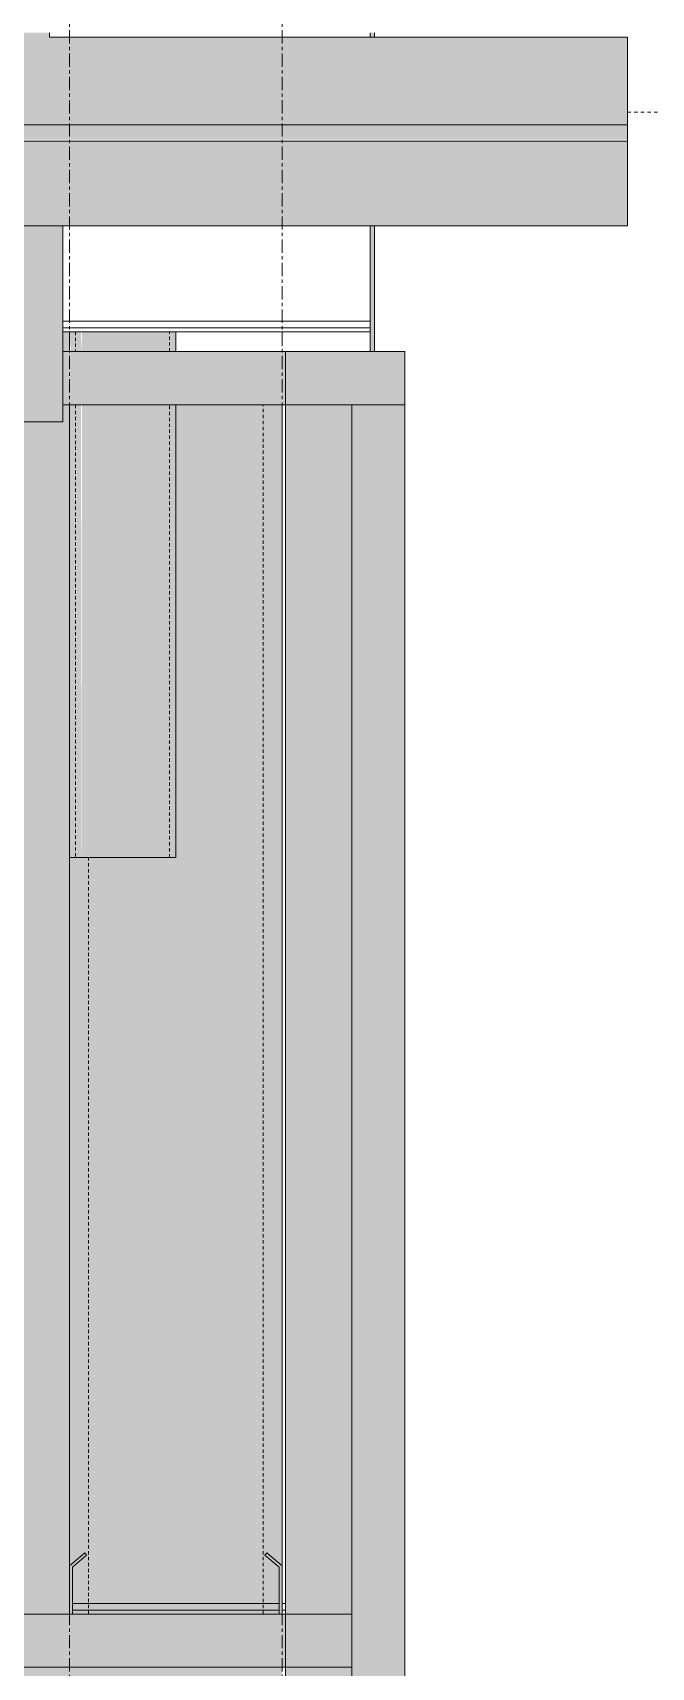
# Model space of a CAD drawing. Header units: inches. Extents: x 20426 to 36845, y -248 to 750.
# Drawn here: x 28205.2 to 28228.5, y 96 to 157.5 of the extents above; entities that cross this region are included whole.
import ezdxf

# ---------------------------------------------------------------- set-up
doc = ezdxf.new("R2010")
doc.units = ezdxf.units.IN
doc.header["$MEASUREMENT"] = 0
for name, pattern in [('Dash', [0.25, 0.125, -0.125]), ('Grid Line 1_2_', [0.875, 0.5, -0.125, 0.125, -0.125]), ('Hidden 1_8_', [0.1875, 0.125, -0.0625])]:
    doc.linetypes.add(name, pattern=pattern)
for name, color, linetype, lineweight in [('A-DETL', 90, 'Continuous', 9), ('A-GLAZ-CWMG', 51, 'Continuous', 9), ('A-ROOF', 132, 'Continuous', 13), ('A-ROOF-OTLN', 132, 'Continuous', 9), ('A-WALL-PATT', 111, 'Continuous', 13), ('L-SITE-WALL', 31, 'Continuous', 13), ('S-BEAM', 12, 'Continuous', 9), ('S-COLS', 52, 'Continuous', 9), ('S-GRID', 1, 'Continuous', 9)]:
    doc.layers.add(name, color=color, linetype=linetype, lineweight=lineweight)
pattern_1 = [(90, (28478.34, -191.25), (-193, -193), [48, -145]), (180, (28478.34, -191.25), (-2e-14, -193), [96.25, -96.75]), (270, (28382.1, -143.25), (-193, -193), [48, -145]), (180, (28478.34, -143.25), (-2e-14, -193), [96.25, -96.75]), (270, (28381.84, -143.25), (-193, -193), [48, -145]), (180, (28381.84, -143.25), (-2e-14, -193), [96.25, -96.75]), (90, (28285.6, -191.25), (-193, -193), [48, -145]), (180, (28381.84, -191.25), (-2e-14, -193), [96.25, -96.75]), (90, (28430.34, -143), (-193, -193), [48, -145]), (180, (28478.6, -143), (-2e-14, -193), [48.25, -144.75]), (180, (28478.6, -95), (-2e-14, -193), [48.25, -144.75]), (90, (28333.84, -143), (-193, -193), [48, -145]), (180, (28430.1, -143), (-2e-14, -193), [96.25, -96.75]), (270, (28430.1, -95), (-193, -193), [48, -145]), (180, (28430.1, -95), (-2e-14, -193), [96.25, -96.75]), (180, (28333.6, -143), (-2e-14, -193), [48, -145]), (270, (28333.6, -95), (-193, -193), [48, -145]), (180, (28333.6, -95), (-2e-14, -193), [48, -145]), (90, (28478.34, -94.75), (-193, -193), [48, -145]), (180, (28478.34, -94.75), (-2e-14, -193), [96.25, -96.75]), (270, (28382.1, -46.75), (-193, -193), [48, -145]), (180, (28478.34, -46.75), (-2e-14, -193), [96.25, -96.75]), (270, (28381.84, -46.75), (-193, -193), [48, -145]), (180, (28381.84, -46.75), (-2e-14, -193), [96.25, -96.75]), (270, (28285.6, -46.75), (-193, -193), [48, -145]), (180, (28381.84, -94.75), (-2e-14, -193), [96.25, -96.75]), (90, (28430.34, -46.5), (-193, -193), [48, -145]), (180, (28478.6, -46.5), (-2e-14, -193), [48.25, -144.75]), (180, (28478.6, 1.5), (-2e-14, -193), [48.25, -144.75]), (90, (28333.84, -46.5), (-193, -193), [48, -145]), (180, (28430.1, -46.5), (-2e-14, -193), [96.25, -96.75]), (270, (28430.1, 1.5), (-193, -193), [48, -145]), (180, (28430.1, 1.5), (-2e-14, -193), [96.25, -96.75]), (180, (28333.6, -46.5), (-2e-14, -193), [48, -145]), (270, (28333.6, 1.5), (-193, -193), [48, -145]), (180, (28333.6, 1.5), (-2e-14, -193), [48, -145])]

# ---------------------------------------------------------------- blocks, each defined once
blk = doc.blocks.new('W-Wide Flange-Column - B2_D-1169473-Elevation - South')
at = {"layer": 'S-COLS'}
h = blk.add_hatch(color=256, dxfattribs=at)
h.paths.add_polyline_path([(26269.39, 2), (26269.39, 96), (26265.39, 95.999), (26265.39, 2), (26268.853, 2)], flags=0)
h.paths.add_polyline_path([(26273.39, 2), (26273.39, 96), (26271.39, 95.999), (26271.39, 2)], flags=0)
h.paths.add_polyline_path([(26273.39, 98), (26273.39, 143.5), (26273.14, 143.5), (26273.14, 142.857), (26271.39, 142.857), (26271.39, 98)], flags=0)
h.paths.add_polyline_path([(26265.39, 100.303), (26269.39, 100.303), (26269.39, 142.857), (26267.64, 142.857), (26267.64, 143.5), (26265.39, 143.5), (26265.39, 105.763)], flags=0)
h.paths.add_polyline_path([(26273.14, 145.5), (26273.39, 145.5), (26273.39, 146.25), (26273.14, 146.25)], flags=0)
blk.add_line((26273.39, 126.465), (26273.39, 98), dxfattribs=at)
blk = doc.blocks.new('Girt_C - 8_D-1253499-Elevation - South')
at = {"layer": 'S-BEAM'}
h = blk.add_hatch(color=256, dxfattribs=at)
h.paths.add_polyline_path([(26273.39, 98), (26273.5, 98), (26273.5, 99.769), (26274.036, 100.22), (26273.966, 100.303), (26273.39, 99.82)], flags=0)
h.paths.add_polyline_path([(26281.39, 98), (26281.39, 99.82), (26280.816, 100.302), (26280.745, 100.219), (26281.281, 99.769), (26281.281, 98), (26281.34, 98)], flags=0)
for p, q in [((26273.966, 100.303), (26273.39, 99.82)), ((26274.036, 100.22), (26273.966, 100.303)), ((26280.816, 100.302), (26280.745, 100.219)), ((26281.39, 99.82), (26280.816, 100.302)), ((26273.39, 99.82), (26273.39, 98)), ((26273.5, 99.769), (26274.036, 100.22)), ((26273.5, 98), (26273.5, 99.769)), ((26280.745, 100.219), (26281.281, 99.769)), ((26281.281, 99.769), (26281.281, 98)), ((26281.39, 98), (26281.39, 99.82))]:
    blk.add_line(p, q, dxfattribs=at)
blk = doc.blocks.new('Rectangular Mullion - Exterior 2_ x 4_5_-1274970-Elevation - South')
at = {"layer": 'A-GLAZ-CWMG'}
blk.add_hatch(color=256, dxfattribs=at).paths.add_polyline_path([(26286.015, 143.5), (26286.015, 145.5), (26273.14, 145.5), (26273.14, 143.5), (26277.492, 143.5)], flags=0)
for p, q in [((26286.015, 145.5), (26273.14, 145.5)), ((26286.015, 145.5), (26286.015, 143.5)), ((26273.14, 143.5), (26286.015, 143.5))]:
    blk.add_line(p, q, dxfattribs=at)
blk = doc.blocks.new('Rectangular Mullion - Exterior 2_ x 4_5_-1142350-Elevation - South')
at = {"layer": 'A-GLAZ-CWMG'}
blk.add_hatch(color=256, dxfattribs=at).paths.add_polyline_path([(26284.015, 2), (26286.015, 2), (26286.015, 97), (26284.015, 97), (26284.015, 17.884)], flags=0)
for p, q in [((26284.015, 97), (26284.015, 2)), ((26286.015, 2), (26286.015, 97))]:
    blk.add_line(p, q, dxfattribs=at)
blk = doc.blocks.new('Rectangular Mullion - Exterior 2_ x 4_5_-1142351-Elevation - South')
at = {"layer": 'A-GLAZ-CWMG'}
blk.add_hatch(color=256, dxfattribs=at).paths.add_polyline_path([(26286.015, 97), (26286.015, 143.5), (26284.015, 143.5), (26284.015, 97)], flags=0)
for p, q in [((26284.015, 143.5), (26286.015, 143.5)), ((26284.015, 143.5), (26284.015, 97)), ((26286.015, 97), (26286.015, 143.5))]:
    blk.add_line(p, q, dxfattribs=at)
blk = doc.blocks.new('Rectangular Mullion - Exterior 2_ x 4_5_-1274972-Elevation - South')
at = {"layer": 'A-GLAZ-CWMG'}
blk.add_hatch(color=256, dxfattribs=at).paths.add_polyline_path([(26270.39, 96), (26284.015, 96), (26284.015, 98), (26270.39, 98)], flags=0)
for p, q in [((26284.015, 98), (26270.39, 98)), ((26284.015, 98), (26284.015, 96)), ((26270.39, 96), (26284.015, 96))]:
    blk.add_line(p, q, dxfattribs=at)
blk = doc.blocks.new('Rectangular Mullion - Exterior 2_ x 4_5_-1146371-Elevation - South')
at = {"layer": 'A-GLAZ-CWMG'}
blk.add_hatch(color=256, dxfattribs=at).paths.add_polyline_path([(26281.515, 143.5), (26286.015, 143.5), (26286.015, 145.5), (26281.515, 145.5), (26281.515, 144.821)], flags=0)
for p, q in [((26281.515, 145.5), (26281.515, 143.5)), ((26286.015, 145.5), (26281.515, 145.5)), ((26286.015, 143.5), (26286.015, 145.5)), ((26281.515, 143.5), (26286.015, 143.5))]:
    blk.add_line(p, q, dxfattribs=at)
blk = doc.blocks.new('Rectangular Mullion - Exterior 2_ x 4_5_-V32-Elevation - South')
at = {"layer": 'A-GLAZ-CWMG'}
blk.add_hatch(color=256, dxfattribs=at).paths.add_polyline_path([(26281.515, 2), (26286.015, 2), (26286.015, 97), (26281.515, 97), (26281.515, 17.884)], flags=0)
for p, q in [((26281.515, 2), (26281.515, 97)), ((26286.015, 97), (26286.015, 2))]:
    blk.add_line(p, q, dxfattribs=at)
blk = doc.blocks.new('Rectangular Mullion - Exterior 2_ x 4_5_-V33-Elevation - South')
at = {"layer": 'A-GLAZ-CWMG'}
blk.add_hatch(color=256, dxfattribs=at).paths.add_polyline_path([(26286.015, 97), (26286.015, 143.5), (26281.515, 143.5), (26281.515, 97)], flags=0)
for p, q in [((26281.515, 143.5), (26286.015, 143.5)), ((26281.515, 97), (26281.515, 143.5)), ((26286.015, 143.5), (26286.015, 97))]:
    blk.add_line(p, q, dxfattribs=at)
blk = doc.blocks.new('Rectangular Mullion - Profile_Polycarbonate_Upper and left-1189760-Elevation - South')
at = {"layer": 'A-GLAZ-CWMG'}
h = blk.add_hatch(color=256, dxfattribs=at)
h.paths.add_polyline_path([(26284.875, 145.5), (26284.875, 150.228), (26284.703, 150.228), (26284.703, 145.5)], flags=0)
h.paths.add_polyline_path([(26284.703, 157.33), (26284.875, 157.33), (26284.875, 157.5), (26284.703, 157.5)], flags=0)
h.paths.add_polyline_path([(26282.749, 243.5), (26284.875, 243.5), (26284.875, 346.472), (26283.89, 346.472), (26283.89, 343.842), (26282.749, 343.842), (26282.749, 252.228)], flags=0)
for p, q in [((26284.875, 157.5), (26284.875, 157.33)), ((26284.875, 150.232), (26284.875, 145.5))]:
    blk.add_line(p, q, dxfattribs=at)
blk = doc.blocks.new('HSS-Hollow Structural Section-Column - HSS4X4X1_4-1159181-Elevation - South')
at = {"layer": 'S-COLS', "linetype": 'Hidden 1_8_'}
for p, q in [((26273.623, 146.25), (26273.623, 145.5)), ((26277.157, 145.5), (26277.157, 146.25)), ((26273.623, 143.5), (26273.623, 126.465)), ((26277.157, 126.465), (26277.157, 143.5))]:
    blk.add_line(p, q, dxfattribs=at)
blk = doc.blocks.new('C-Channel-Column - C8X13_7-1263783-Elevation - South')
at = {"layer": 'S-COLS', "linetype": 'Hidden 1_8_'}
for p, q in [((26280.678, 98), (26280.678, 143.5)), ((26274.103, 98), (26274.103, 126.465))]:
    blk.add_line(p, q, dxfattribs=at)
blk = doc.blocks.new('Dimension Lumber - 5_5 x 7_5 Glulam-V54-Elevation - South')
at = {"layer": 'S-BEAM'}
blk.add_hatch(color=256, dxfattribs=at).paths.add_polyline_path([(26267.64, 142.857), (26273.14, 142.857), (26273.14, 150.228), (26267.64, 150.228), (26267.64, 144.821)], flags=0)
for p, q in [((26267.64, 150.238), (26267.64, 142.857)), ((26273.14, 142.857), (26273.14, 150.236)), ((26267.64, 142.857), (26273.14, 142.857))]:
    blk.add_line(p, q, dxfattribs=at)

msp = doc.modelspace()

# ---------------------------------------------------------------- hatches: boundary and pattern name
at = {"layer": 'A-ROOF', "lineweight": 5}
msp.add_hatch(color=256, dxfattribs=at).paths.add_polyline_path([(25895.25405, 154.034), (26201.0603, 154.034), (26201.0603, 154.72829), (27890.0603, 154.72829), (27890.0603, 154.034), (28227.5603, 154.034), (28227.5603, 157.32986), (28205.8103, 157.32986), (28205.8103, 157.5), (27612.6853, 157.5), (27612.6853, 175.19965), (24744.3103, 175.19965), (24744.3103, 157.35329), (24711.3103, 157.35329), (24711.3103, 154.72829), (25863.5603, 154.72829), (25863.5603, 154.034), (25886.61447, 154.034)], flags=0)
at = {"layer": 'A-ROOF-OTLN', "lineweight": 5}
for points in [[(28055.14988, 153.42414), (28227.5603, 153.47911), (28227.5603, 154.034), (27890.0603, 154.00019), (27890.0603, 153.42414), (28046.5103, 153.42414)], [(28227.5603, 150.22829), (28227.5603, 153.42414), (27890.0603, 153.42414), (27890.0603, 150.22829), (28219.30197, 150.22829)]]:
    msp.add_hatch(color=256, dxfattribs=at).paths.add_polyline_path(points, flags=0)
at = {"layer": 'A-WALL-PATT', "lineweight": 9}
h = msp.add_hatch(dxfattribs=at)
h.set_pattern_fill('FP_11', color=256, style=0, pattern_type=2)
h.set_pattern_definition(pattern_1)
h.paths.add_polyline_path([(28210.66238, 146.25), (28217.8728, 146.25), (28217.8728, 150.22829), (28206.3103, 150.22829), (28206.3103, 146.25)], flags=0)
h.paths.add_polyline_path([(28205.8103, 157.32986), (28217.8728, 157.32986), (28217.8728, 157.5), (28205.8103, 157.5), (28205.8103, 157.4184)], flags=0)
h = msp.add_hatch(dxfattribs=at)
h.set_pattern_fill('FP_11', color=256, style=0, pattern_type=2)
h.set_pattern_definition(pattern_1)
h.paths.add_polyline_path([(28206.5603, 2), (28214.6853, 2), (28214.6853, 96), (28206.5603, 95.99913), (28206.5603, 3.23796)], flags=0)
h.paths.add_polyline_path([(28207.20623, 98), (28214.45092, 98), (28214.45092, 99.76931), (28213.91546, 100.21862), (28213.98577, 100.3024), (28214.5603, 99.76931), (28214.5603, 98), (28214.6853, 98), (28214.6853, 143.5), (28210.5603, 143.5), (28210.5603, 126.46527), (28206.5603, 126.46527), (28206.5603, 99.82031), (28207.13592, 100.30332), (28207.20623, 100.21953), (28206.66967, 99.76931), (28206.66967, 98), (28207.13592, 98)], flags=0)
h.paths.add_polyline_path([(28217.8728, 145.5), (28217.8728, 146.25), (28210.5603, 146.25), (28210.5603, 145.5), (28214.6853, 145.5)], flags=0)
at = {"layer": 'S-COLS', "lineweight": 5}
h = msp.add_hatch(color=256, dxfattribs=at)
h.paths.add_polyline_path([(28206.7933, 126.46527), (28207.0263, 126.46527), (28206.99159, 143.5), (28206.5603, 143.5), (28206.5603, 126.46527), (28206.62273, 126.46527)], flags=0)
h.paths.add_polyline_path([(28206.98752, 145.5), (28207.0263, 145.5), (28206.98599, 146.25), (28206.5603, 146.25), (28206.61234, 145.5), (28206.7933, 145.5)], flags=0)
h = msp.add_hatch(color=256, dxfattribs=at)
h.paths.add_polyline_path([(28210.0943, 126.46527), (28210.0943, 143.5), (28207.0263, 143.5), (28207.0263, 126.46527)], flags=0)
h.paths.add_polyline_path([(28207.0263, 145.5), (28210.0943, 145.5), (28210.0943, 146.25), (28207.0263, 146.25)], flags=0)
h = msp.add_hatch(color=256, dxfattribs=at)
h.paths.add_polyline_path([(28210.3273, 126.46527), (28210.5603, 126.46527), (28210.551, 143.5), (28210.0943, 143.5), (28210.0943, 126.46527)], flags=0)
h.paths.add_polyline_path([(28210.46948, 145.5), (28210.5603, 145.5), (28210.5495, 146.25), (28210.0943, 146.25), (28210.0943, 145.5), (28210.3273, 145.5)], flags=0)
h = msp.add_hatch(color=256, dxfattribs=at)
h.paths.add_polyline_path([(28214.5603, 2), (28214.5603, 96), (28206.5603, 95.99913), (28206.5603, 2), (28210.66238, 2)], flags=0)
h.paths.add_polyline_path([(28207.13592, 98), (28214.45092, 98), (28214.45092, 99.76931), (28213.91546, 100.21862), (28213.98577, 100.3024), (28214.5603, 99.82031), (28214.5603, 143.5), (28210.5603, 143.5), (28210.5603, 126.46527), (28206.5603, 126.46527), (28206.5603, 99.82031), (28207.13592, 100.30332), (28207.20623, 100.21953), (28206.66967, 99.76931), (28206.66967, 98)], flags=0)

# ---------------------------------------------------------------- linework, layer by layer
at = {"layer": 'A-DETL', "linetype": 'Dash'}
msp.add_line((28227.5603, 154.50694), (28281.65577, 154.50694), dxfattribs=at)
at = {"layer": 'A-ROOF'}
for p, q in [((28205.8103, 157.32986), (28205.8103, 157.4184)), ((28227.5603, 157.32986), (28205.8103, 157.32986)), ((28227.5603, 157.32986), (28227.5603, 154.02682))]:
    msp.add_line(p, q, dxfattribs=at)
at = {"layer": 'A-ROOF-OTLN'}
for p, q in [((28227.5603, 154.0342), (27890.0603, 154.0342)), ((28227.5603, 154.02682), (28227.5603, 153.42577)), ((27890.0603, 153.42239), (28227.5603, 153.42239)), ((28227.5603, 153.42104), (28227.5603, 150.22829)), ((27890.0603, 150.22829), (28227.5603, 150.22829))]:
    msp.add_line(p, q, dxfattribs=at)
at = {"layer": 'L-SITE-WALL'}
for p, q in [((28205.8103, 157.4184), (28205.8103, 157.5)), ((28217.8728, 157.5), (28217.8728, 157.32986)), ((28217.8728, 150.23172), (28217.8728, 145.5)), ((28206.3103, 146.25), (28217.8728, 146.25))]:
    msp.add_line(p, q, dxfattribs=at)
at = {"layer": 'S-COLS'}
for p, q in [((28206.5603, 146.25), (28206.5603, 145.5)), ((28210.5603, 145.5), (28210.5603, 146.25)), ((28206.5603, 143.5), (28206.5603, 126.46527)), ((28210.5603, 126.46527), (28210.5603, 143.5)), ((28214.5603, 143.5), (28214.5603, 99.82031)), ((28207.0263, 126.46527), (28206.5603, 126.46527)), ((28210.0943, 126.46527), (28207.0263, 126.46527)), ((28210.5603, 126.46527), (28210.0943, 126.46527))]:
    msp.add_line(p, q, dxfattribs=at)
at = {"layer": 'S-GRID', "linetype": 'Grid Line 1_2_'}
for p, q in [((28206.5603, -208.66081), (28206.5603, 489.49301)), ((28214.5603, -208.66081), (28214.5603, 489.49301)), ((28214.5603, -208.66081), (28214.5603, 489.49301))]:
    msp.add_line(p, q, dxfattribs=at)

# ---------------------------------------------------------------- block references
at = {"layer": 'A-GLAZ-CWMG'}
for name in ['Rectangular Mullion - Profile_Polycarbonate_Upper and left-1189760-Elevation - South', 'Rectangular Mullion - Exterior 2_ x 4_5_-1274970-Elevation - South', 'Rectangular Mullion - Exterior 2_ x 4_5_-1146371-Elevation - South', 'Rectangular Mullion - Exterior 2_ x 4_5_-V33-Elevation - South', 'Rectangular Mullion - Exterior 2_ x 4_5_-1142351-Elevation - South', 'Rectangular Mullion - Exterior 2_ x 4_5_-1274972-Elevation - South', 'Rectangular Mullion - Exterior 2_ x 4_5_-V32-Elevation - South', 'Rectangular Mullion - Exterior 2_ x 4_5_-1142350-Elevation - South']:
    msp.add_blockref(name, (1933.17007, 0), dxfattribs=at)
at = {"layer": 'S-BEAM'}
for name in ['Dimension Lumber - 5_5 x 7_5 Glulam-V54-Elevation - South', 'Girt_C - 8_D-1253499-Elevation - South']:
    msp.add_blockref(name, (1933.17007, 0), dxfattribs=at)
at = {"layer": 'S-COLS'}
msp.add_blockref('W-Wide Flange-Column - B2_D-1169473-Elevation - South', (1933.17007, 0), dxfattribs=at)
at = {"layer": 'S-COLS', "linetype": 'Hidden 1_8_'}
for name in ['HSS-Hollow Structural Section-Column - HSS4X4X1_4-1159181-Elevation - South', 'C-Channel-Column - C8X13_7-1263783-Elevation - South']:
    msp.add_blockref(name, (1933.17007, 0), dxfattribs=at)

doc.saveas('drawing.dxf')
